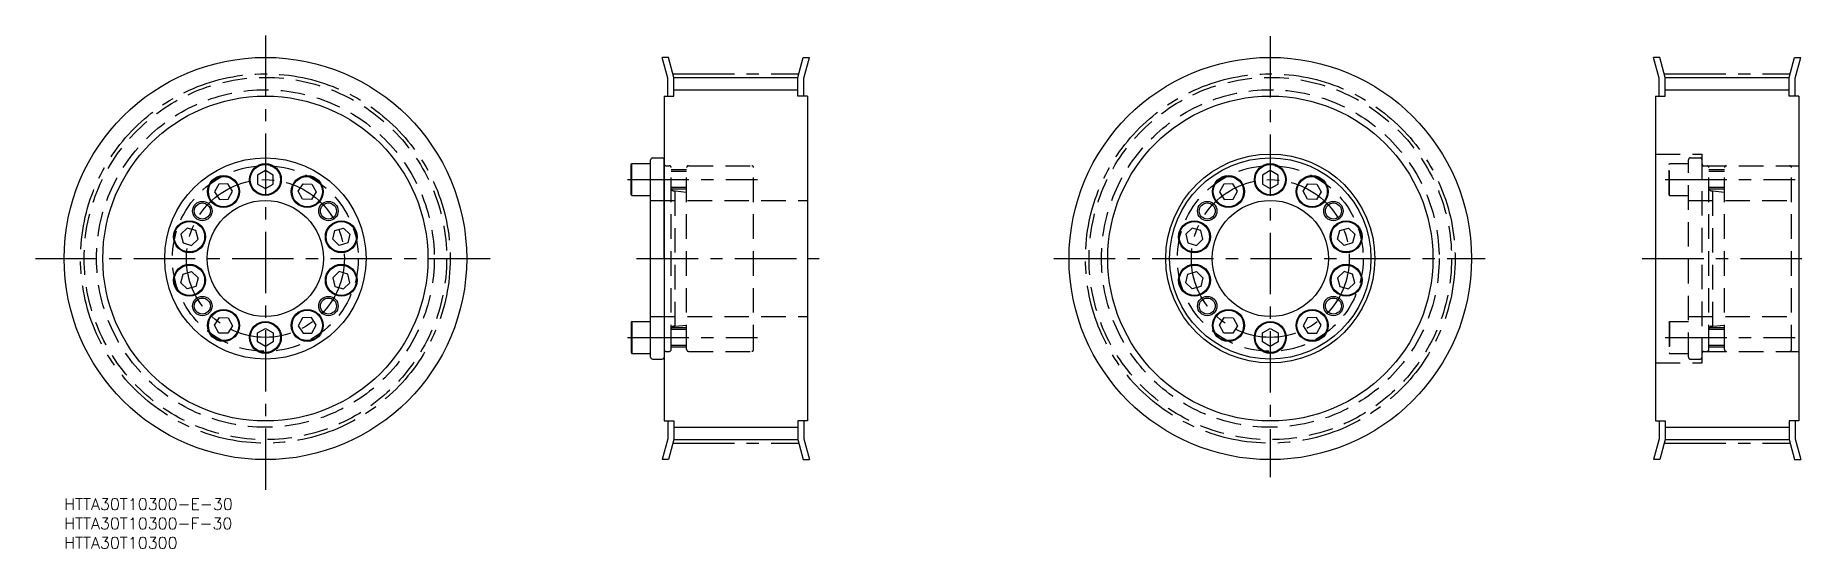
# Model space of a CAD drawing. Extents: x -7 to 450, y -13 to 120.
import ezdxf

# ---------------------------------------------------------------- set-up
doc = ezdxf.new("R2010")
doc.units = 0
doc.header["$LTSCALE"] = 0.5
doc.linetypes.add('CENTER', pattern=[50.8, 31.75, -6.35, 6.35, -6.35])
doc.linetypes.add('DASHED', pattern=[19.05, 12.7, -6.35])
for name, color, linetype in [('MSM_CENTER', 1, 'CENTER'), ('MSM_CONTINUOUS', 7, 'CONTINUOUS'), ('MSM_DASHED', 4, 'DASHED'), ('MSM_NARROW', 5, 'CONTINUOUS'), ('MSM_PART_NUMBER', 7, 'CONTINUOUS')]:
    doc.layers.add(name, color=color, linetype=linetype)
doc.styles.get("Standard").update_dxf_attribs({"font": 'txt.shx', "height": 3, "bigfont": 'bigfont.shx'})

# ---------------------------------------------------------------- blocks, each defined once
blk = doc.blocks.new('*U2')
at = {"layer": 'MSM_PART_NUMBER'}
blk.add_text('HTTA30T10300-E-30', height=3, dxfattribs=at).set_placement((0, -3))
blk = doc.blocks.new('*U3')
at = {"layer": 'MSM_PART_NUMBER'}
blk.add_text('HTTA30T10300-F-30', height=3, dxfattribs=at).set_placement((0, -8))
blk = doc.blocks.new('*U4')
at = {"layer": 'MSM_PART_NUMBER'}
blk.add_text('HTTA30T10300', height=3, dxfattribs=at).set_placement((0, -13))

msp = doc.modelspace()

# ---------------------------------------------------------------- linework, layer by layer
at = {"layer": 'MSM_CENTER'}
for p, q in [((52, 119.69), (52, 0.73)), ((311.61, 119.46), (311.61, 5.44)), ((157.28, 109.74), (189.78, 109.74)), ((413.4, 109.74), (445.89, 109.74)), ((145.53, 82.4), (179.13, 82.4)), ((413.64, 82.4), (447.24, 82.4)), ((-7.42, 62), (112.81, 62)), ((147.9, 62), (195.03, 62)), ((255.68, 62), (367.12, 62)), ((407.69, 62), (449.64, 62)), ((145.53, 41.6), (179.13, 41.6)), ((413.64, 41.6), (447.24, 41.6)), ((157.28, 14.25), (189.78, 14.25)), ((413.4, 14.25), (445.89, 14.25))]:
    msp.add_line(p, q, dxfattribs=at)
for centre, radius in [((52, 62), 47.74), ((311.61, 62), 47.74), ((52, 62), 20.4), ((311.61, 62), 20.4)]:
    msp.add_circle(centre, radius, dxfattribs=at)
at = {"layer": 'MSM_CONTINUOUS'}
for p, q in [((156.14, 114), (154.49, 114)), ((155.93, 108.61), (154.49, 114)), ((157.53, 108.82), (156.14, 114)), ((189.53, 108.82), (190.92, 114)), ((190.92, 114), (192.57, 114)), ((191.13, 108.61), (192.57, 114)), ((412.26, 114), (410.6, 114)), ((412.04, 108.61), (410.6, 114)), ((413.64, 108.82), (412.26, 114)), ((445.64, 108.82), (447.03, 114)), ((447.03, 114), (448.69, 114)), ((447.24, 108.61), (448.69, 114)), ((155.93, 104), (155.93, 108.61)), ((157.53, 104), (157.53, 108.82)), ((157.53, 108.82), (189.53, 108.82)), ((189.53, 104), (189.53, 108.82)), ((191.13, 104), (191.13, 108.61)), ((412.04, 104), (412.04, 108.61)), ((413.64, 104), (413.64, 108.82)), ((413.64, 108.82), (445.64, 108.82)), ((445.64, 104), (445.64, 108.82)), ((447.24, 104), (447.24, 108.61)), ((155.03, 104), (155.03, 20)), ((155.03, 104), (157.53, 104)), ((192.03, 104), (189.53, 104)), ((192.03, 104), (192.03, 20)), ((411.14, 104), (411.14, 20)), ((411.14, 104), (413.64, 104)), ((448.14, 104), (445.64, 104)), ((448.14, 104), (448.14, 20)), ((151.53, 36.5), (151.53, 87.5)), ((152.03, 88), (154.53, 88)), ((155.03, 62), (155.03, 87.5)), ((52, 84.71), (50, 83.55)), ((50, 83.55), (50, 81.25)), ((54, 83.55), (52, 84.71)), ((54, 81.25), (54, 83.55)), ((146.53, 86.32), (146.65, 86.52)), ((146.53, 78.48), (146.53, 86.32)), ((146.65, 78.27), (146.65, 86.52)), ((146.65, 86.52), (151.53, 86.52)), ((311.61, 84.71), (309.61, 83.55)), ((309.61, 83.55), (309.61, 81.25)), ((313.61, 83.55), (311.61, 84.71)), ((313.61, 81.25), (313.61, 83.55)), ((39.97, 81.26), (38.88, 79.22)), ((38.88, 79.22), (40.11, 77.26)), ((42.27, 81.34), (39.97, 81.26)), ((43.5, 79.38), (42.27, 81.34)), ((42.41, 77.34), (43.5, 79.38)), ((50, 81.25), (52, 80.09)), ((52, 80.09), (54, 81.25)), ((60.5, 79.38), (61.73, 81.34)), ((61.59, 77.34), (60.5, 79.38)), ((61.73, 81.34), (64.03, 81.26)), ((65.12, 79.22), (63.89, 77.26)), ((64.03, 81.26), (65.12, 79.22)), ((146.53, 78.48), (146.65, 78.27)), ((146.65, 78.27), (151.53, 78.27)), ((299.58, 81.26), (298.5, 79.22)), ((298.5, 79.22), (299.72, 77.26)), ((301.89, 81.34), (299.58, 81.26)), ((303.11, 79.38), (301.89, 81.34)), ((302.03, 77.34), (303.11, 79.38)), ((309.61, 81.25), (311.61, 80.09)), ((311.61, 80.09), (313.61, 81.25)), ((320.12, 79.38), (321.34, 81.34)), ((321.2, 77.34), (320.12, 79.38)), ((321.34, 81.34), (323.65, 81.26)), ((324.73, 79.22), (323.51, 77.26)), ((323.65, 81.26), (324.73, 79.22)), ((40.11, 77.26), (42.41, 77.34)), ((63.89, 77.26), (61.59, 77.34)), ((151.53, 74.75), (151.53, 74.75)), ((299.72, 77.26), (302.03, 77.34)), ((323.51, 77.26), (321.2, 77.34)), ((31.83, 69.86), (30.17, 68.26)), ((34.05, 69.23), (31.83, 69.86)), ((34.61, 66.99), (34.05, 69.23)), ((69.39, 66.99), (69.95, 69.23)), ((69.95, 69.23), (72.17, 69.86)), ((72.17, 69.86), (73.83, 68.26)), ((291.45, 69.86), (289.78, 68.26)), ((293.67, 69.23), (291.45, 69.86)), ((294.22, 66.99), (293.67, 69.23)), ((329, 66.99), (329.56, 69.23)), ((329.56, 69.23), (331.78, 69.86)), ((331.78, 69.86), (333.44, 68.26)), ((30.17, 68.26), (30.73, 66.02)), ((30.73, 66.02), (32.95, 65.38)), ((32.95, 65.38), (34.61, 66.99)), ((71.05, 65.38), (69.39, 66.99)), ((73.27, 66.02), (71.05, 65.38)), ((73.83, 68.26), (73.27, 66.02)), ((289.78, 68.26), (290.34, 66.02)), ((290.34, 66.02), (292.56, 65.38)), ((292.56, 65.38), (294.22, 66.99)), ((330.67, 65.38), (329, 66.99)), ((332.88, 66.02), (330.67, 65.38)), ((333.44, 68.26), (332.88, 66.02)), ((30.17, 55.74), (30.73, 57.98)), ((31.83, 54.14), (30.17, 55.74)), ((30.73, 57.98), (32.95, 58.62)), ((32.95, 58.62), (34.61, 57.01)), ((34.61, 57.01), (34.05, 54.77)), ((71.05, 58.62), (69.39, 57.01)), ((69.39, 57.01), (69.95, 54.77)), ((73.27, 57.98), (71.05, 58.62)), ((72.17, 54.14), (73.83, 55.74)), ((73.83, 55.74), (73.27, 57.98)), ((289.78, 55.74), (290.34, 57.98)), ((291.45, 54.14), (289.78, 55.74)), ((290.34, 57.98), (292.56, 58.62)), ((292.56, 58.62), (294.22, 57.01)), ((294.22, 57.01), (293.67, 54.77)), ((330.67, 58.62), (329, 57.01)), ((329, 57.01), (329.56, 54.77)), ((332.88, 57.98), (330.67, 58.62)), ((331.78, 54.14), (333.44, 55.74)), ((333.44, 55.74), (332.88, 57.98)), ((34.05, 54.77), (31.83, 54.14)), ((69.95, 54.77), (72.17, 54.14)), ((293.67, 54.77), (291.45, 54.14)), ((329.56, 54.77), (331.78, 54.14)), ((38.88, 44.78), (40.11, 46.74)), ((40.11, 46.74), (42.41, 46.66)), ((42.41, 46.66), (43.5, 44.62)), ((61.59, 46.66), (60.5, 44.62)), ((63.89, 46.74), (61.59, 46.66)), ((65.12, 44.78), (63.89, 46.74)), ((146.53, 45.52), (146.65, 45.72)), ((146.65, 45.72), (146.65, 37.47)), ((146.65, 45.72), (151.53, 45.72)), ((298.5, 44.78), (299.72, 46.74)), ((299.72, 46.74), (302.03, 46.66)), ((302.03, 46.66), (303.11, 44.62)), ((321.2, 46.66), (320.12, 44.62)), ((323.51, 46.74), (321.2, 46.66)), ((324.73, 44.78), (323.51, 46.74)), ((39.97, 42.74), (38.88, 44.78)), ((42.27, 42.66), (39.97, 42.74)), ((43.5, 44.62), (42.27, 42.66)), ((50, 42.75), (52, 43.91)), ((50, 40.45), (50, 42.75)), ((52, 43.91), (54, 42.75)), ((54, 42.75), (54, 40.45)), ((60.5, 44.62), (61.73, 42.66)), ((61.73, 42.66), (64.03, 42.74)), ((64.03, 42.74), (65.12, 44.78)), ((146.53, 45.52), (146.53, 37.68)), ((299.58, 42.74), (298.5, 44.78)), ((301.89, 42.66), (299.58, 42.74)), ((303.11, 44.62), (301.89, 42.66)), ((309.61, 42.75), (311.61, 43.91)), ((309.61, 40.45), (309.61, 42.75)), ((311.61, 43.91), (313.61, 42.75)), ((313.61, 42.75), (313.61, 40.45)), ((320.12, 44.62), (321.34, 42.66)), ((321.34, 42.66), (323.65, 42.74)), ((323.65, 42.74), (324.73, 44.78)), ((52, 39.29), (50, 40.45)), ((54, 40.45), (52, 39.29)), ((146.53, 37.68), (146.65, 37.47)), ((146.65, 37.47), (151.53, 37.47)), ((311.61, 39.29), (309.61, 40.45)), ((313.61, 40.45), (311.61, 39.29)), ((152.03, 36), (154.53, 36)), ((155.03, 20), (157.53, 20)), ((155.93, 20), (155.93, 15.39)), ((157.53, 20), (157.53, 15.17)), ((189.53, 20), (189.53, 15.17)), ((192.03, 20), (189.53, 20)), ((191.13, 20), (191.13, 15.39)), ((411.14, 20), (413.64, 20)), ((412.04, 20), (412.04, 15.39)), ((413.64, 20), (413.64, 15.17)), ((445.64, 20), (445.64, 15.17)), ((448.14, 20), (445.64, 20)), ((447.24, 20), (447.24, 15.39)), ((155.93, 15.39), (154.49, 10)), ((157.53, 15.17), (156.14, 10)), ((157.53, 15.17), (189.53, 15.17)), ((189.53, 15.17), (190.92, 10)), ((191.13, 15.39), (192.57, 10)), ((412.04, 15.39), (410.6, 10)), ((413.64, 15.17), (412.26, 10)), ((413.64, 15.17), (445.64, 15.17)), ((445.64, 15.17), (447.03, 10)), ((447.24, 15.39), (448.69, 10)), ((156.14, 10), (154.49, 10)), ((190.92, 10), (192.57, 10)), ((412.26, 10), (410.6, 10)), ((447.03, 10), (448.69, 10))]:
    msp.add_line(p, q, dxfattribs=at)
for centre, radius in [((52, 62), 52), ((311.61, 62), 52), ((52, 62), 42), ((311.61, 62), 42), ((52, 62), 26), ((311.61, 62), 27), ((311.61, 62), 26), ((41.19, 79.3), 4.12), ((41.19, 79.3), 3.92), ((52, 82.4), 4.12), ((52, 82.4), 3.92), ((62.81, 79.3), 4.12), ((62.81, 79.3), 3.92), ((300.8, 79.3), 4.12), ((300.8, 79.3), 3.92), ((311.61, 82.4), 4.12), ((311.61, 82.4), 3.92), ((322.42, 79.3), 4.12), ((322.42, 79.3), 3.92), ((35.71, 74.28), 2.07), ((52, 62), 15), ((68.29, 74.28), 2.07), ((295.32, 74.28), 2.07), ((311.61, 62), 15), ((327.91, 74.28), 2.07), ((32.39, 67.62), 4.12), ((32.39, 67.62), 3.92), ((71.61, 67.62), 4.12), ((71.61, 67.62), 3.92), ((292, 67.62), 4.12), ((292, 67.62), 3.92), ((331.22, 67.62), 4.12), ((331.22, 67.62), 3.92), ((32.39, 56.38), 4.12), ((32.39, 56.38), 3.92), ((71.61, 56.38), 4.12), ((71.61, 56.38), 3.92), ((292, 56.38), 4.12), ((292, 56.38), 3.92), ((331.22, 56.38), 4.12), ((331.22, 56.38), 3.92), ((35.71, 49.72), 2.07), ((68.29, 49.72), 2.07), ((295.32, 49.72), 2.07), ((327.91, 49.72), 2.07), ((41.19, 44.7), 4.12), ((41.19, 44.7), 3.92), ((52, 41.6), 4.12), ((62.81, 44.7), 4.12), ((62.81, 44.7), 3.92), ((300.8, 44.7), 4.12), ((300.8, 44.7), 3.92), ((311.61, 41.6), 4.12), ((322.42, 44.7), 4.12), ((322.42, 44.7), 3.92), ((52, 41.6), 3.92), ((311.61, 41.6), 3.92)]:
    msp.add_circle(centre, radius, dxfattribs=at)
for centre, start, end in [((152.03, 87.5), 90, 180.0009), ((154.53, 87.5), 0, 90), ((152.03, 36.5), 179.9991, 270), ((154.53, 36.5), 270, 0)]:
    msp.add_arc(centre, 0.5, start, end, dxfattribs=at)
at = {"layer": 'MSM_DASHED'}
for p, q in [((411.14, 89), (423.14, 89)), ((419.64, 36.5), (419.64, 87.5)), ((420.14, 88), (422.64, 88)), ((423.14, 86), (423.14, 89)), ((423.14, 35), (423.14, 87.5)), ((155.44, 86), (156.33, 86)), ((156.83, 38.5), (156.83, 85.5)), ((160.83, 84.9), (156.83, 84.9)), ((160.83, 84.47), (156.83, 84.47)), ((160.83, 38.5), (160.83, 85.5)), ((161.33, 86), (177.63, 86)), ((178.13, 38.5), (178.13, 85.5)), ((414.64, 86.32), (414.76, 86.52)), ((414.64, 78.48), (414.64, 86.32)), ((414.76, 78.27), (414.76, 86.52)), ((414.76, 86.52), (419.64, 86.52)), ((423.14, 86), (448.14, 86)), ((424.94, 38.5), (424.94, 85.5)), ((428.94, 84.9), (424.94, 84.9)), ((428.94, 84.47), (424.94, 84.47)), ((428.94, 38.5), (428.94, 85.5)), ((446.24, 38.5), (446.24, 85.5)), ((160.83, 80.33), (156.83, 80.33)), ((160.83, 79.9), (156.83, 79.9)), ((157.43, 79.52), (157.83, 79.52)), ((157.83, 44.48), (157.83, 79.52)), ((157.83, 79.52), (160.83, 79.19)), ((414.64, 78.48), (414.76, 78.27)), ((414.76, 78.27), (419.64, 78.27)), ((428.94, 80.33), (424.94, 80.33)), ((428.94, 79.9), (424.94, 79.9)), ((425.54, 79.52), (425.94, 79.52)), ((425.94, 44.48), (425.94, 79.52)), ((425.94, 79.52), (428.94, 79.19)), ((151.53, 77), (192.03, 77)), ((419.64, 77), (446.24, 77)), ((419.64, 74.75), (419.64, 74.75)), ((151.53, 47), (192.03, 47)), ((414.64, 45.52), (414.76, 45.72)), ((414.76, 45.72), (414.76, 37.47)), ((414.76, 45.72), (419.64, 45.72)), ((419.64, 47), (446.24, 47)), ((160.83, 44.1), (156.83, 44.1)), ((160.83, 43.67), (156.83, 43.67)), ((157.43, 44.48), (157.83, 44.48)), ((157.83, 44.48), (160.83, 44.81)), ((414.64, 45.52), (414.64, 37.68)), ((428.94, 44.1), (424.94, 44.1)), ((428.94, 43.67), (424.94, 43.67)), ((425.54, 44.48), (425.94, 44.48)), ((425.94, 44.48), (428.94, 44.81)), ((155.44, 38), (156.33, 38)), ((160.83, 39.53), (156.83, 39.53)), ((160.83, 39.1), (156.83, 39.1)), ((161.33, 38), (177.63, 38)), ((414.64, 37.68), (414.76, 37.47)), ((414.76, 37.47), (419.64, 37.47)), ((423.14, 38), (448.14, 38)), ((423.55, 38), (424.44, 38)), ((428.94, 39.53), (424.94, 39.53)), ((428.94, 39.1), (424.94, 39.1)), ((411.14, 35), (423.14, 35)), ((420.14, 36), (422.64, 36))]:
    msp.add_line(p, q, dxfattribs=at)
for centre, radius in [((52, 62), 46.82), ((52, 62), 43.62), ((311.61, 62), 46.82), ((311.61, 62), 43.62), ((52, 62), 24), ((311.61, 62), 24)]:
    msp.add_circle(centre, radius, dxfattribs=at)
for centre, radius, start, end in [((420.14, 87.5), 0.5, 90, 180.0009), ((422.64, 87.5), 0.5, 0, 90), ((155.44, 86.41), 0.41, 180, 270), ((156.33, 85.5), 0.5, 0, 90), ((161.33, 85.5), 0.5, 90, 180), ((177.63, 85.5), 0.5, 0, 90), ((423.55, 86.41), 0.41, 180, 270), ((424.44, 85.5), 0.5, 0, 90), ((429.44, 85.5), 0.5, 90, 180), ((445.74, 85.5), 0.5, 0, 90), ((157.43, 80.12), 0.6, 180, 270), ((425.54, 80.12), 0.6, 180, 270), ((157.43, 43.88), 0.6, 90, 180), ((425.54, 43.88), 0.6, 90, 180), ((155.44, 37.59), 0.41, 90, 180), ((156.33, 38.5), 0.5, 270, 0), ((161.33, 38.5), 0.5, 180, 270), ((177.63, 38.5), 0.5, 270, 0), ((423.55, 37.59), 0.41, 90, 180), ((424.44, 38.5), 0.5, 270, 0), ((429.44, 38.5), 0.5, 180, 270), ((445.74, 38.5), 0.5, 270, 0), ((420.14, 36.5), 0.5, 179.9991, 270), ((422.64, 36.5), 0.5, 270, 0)]:
    msp.add_arc(centre, radius, start, end, dxfattribs=at)
at = {"layer": 'MSM_NARROW'}
for p, q in [((157.53, 105.62), (189.53, 105.62)), ((413.64, 105.62), (445.64, 105.62)), ((157.53, 18.37), (189.53, 18.37)), ((413.64, 18.37), (445.64, 18.37))]:
    msp.add_line(p, q, dxfattribs=at)
for centre in [(35.71, 74.28), (68.29, 74.28), (295.32, 74.28), (327.91, 74.28), (35.71, 49.72), (68.29, 49.72), (295.32, 49.72), (327.91, 49.72)]:
    msp.add_circle(centre, 2.5, dxfattribs=at)

# ---------------------------------------------------------------- block references
at = {"layer": 'MSM_CONTINUOUS'}
for name in ['*U2', '*U3', '*U4']:
    msp.add_blockref(name, (0, 0), dxfattribs=at)

doc.saveas('drawing.dxf')
